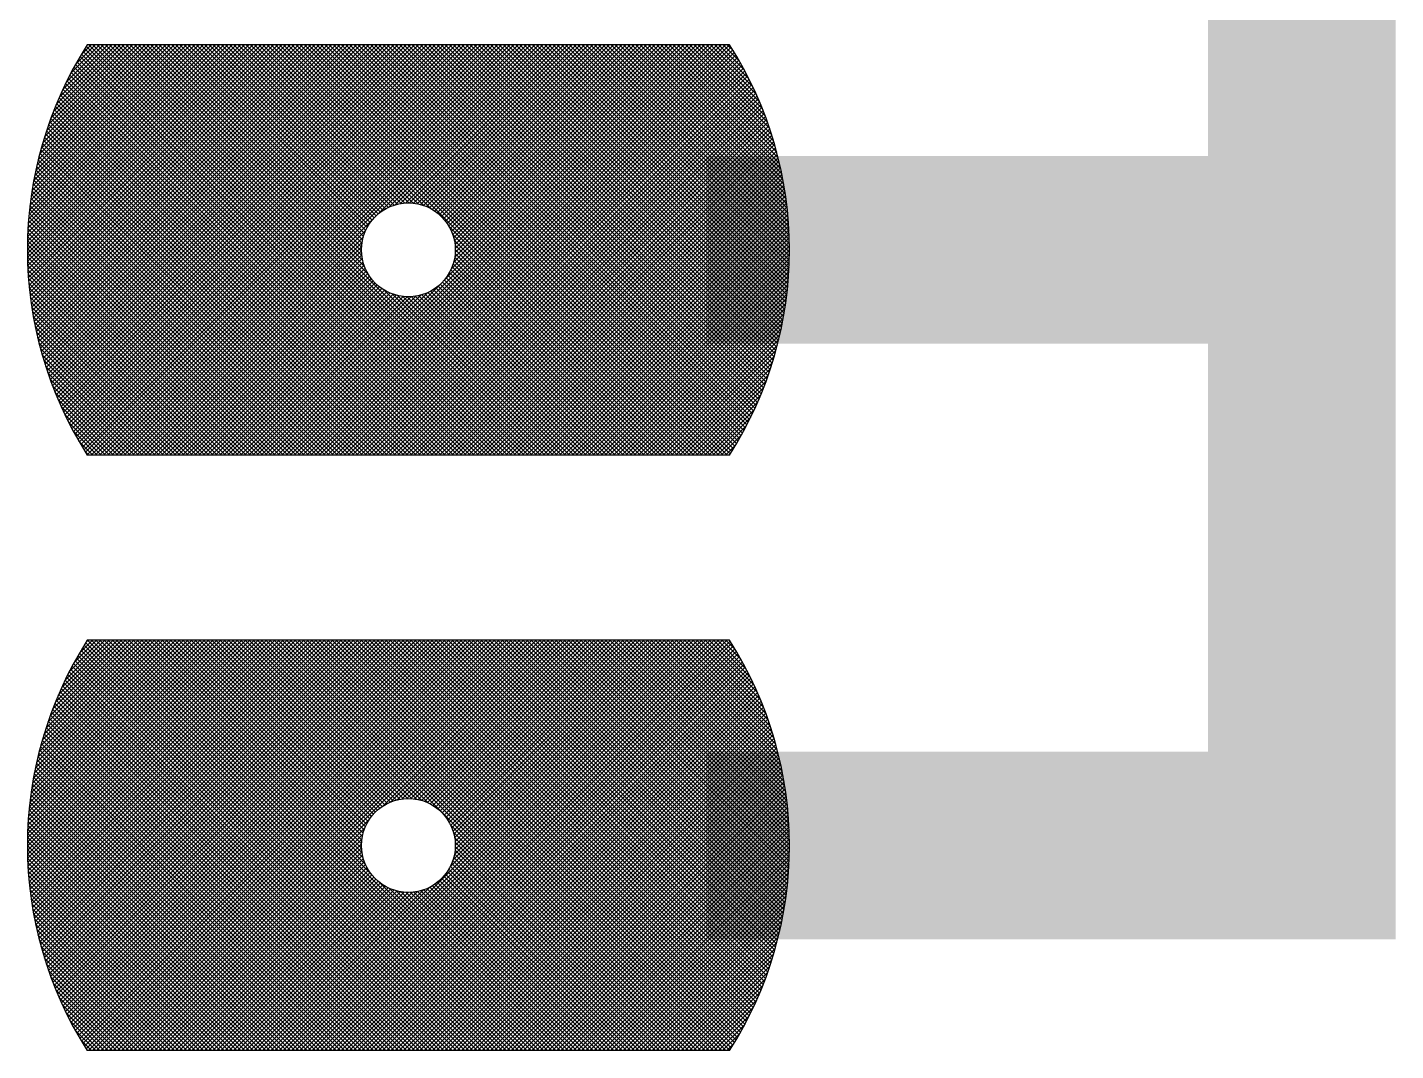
# Model space of a CAD drawing. Extents: x 0 to 395, y 0 to 270.
# Drawn here: x 306.99 to 312.82, y 102.63 to 106.99 of the extents above; entities that cross this region are included whole.
import ezdxf

# ---------------------------------------------------------------- set-up
doc = ezdxf.new("R2010")
doc.units = 0
doc.header["$LTSCALE"] = 0.3
doc.layers.get('0').update_dxf_attribs({"linetype": 'CONTINUOUS'})

# ---------------------------------------------------------------- blocks, each defined once
blk = doc.blocks.new('*X25')
at = {"color": 0}
for p, q in [((85.37, 66.0307), (86.2544, 66.915)), ((85.37, 66.0483), (86.2367, 66.915)), ((85.3702, 66.0132), (86.272, 66.915)), ((85.3702, 66.0662), (86.219, 66.915)), ((85.3706, 65.9959), (86.2897, 66.915)), ((85.3706, 66.0843), (86.2013, 66.915)), ((85.3712, 65.9788), (86.3074, 66.915)), ((85.3712, 66.1025), (86.1837, 66.915)), ((85.3719, 65.9618), (86.3251, 66.915)), ((85.372, 66.121), (86.166, 66.915)), ((85.3728, 65.945), (86.3428, 66.915)), ((85.3731, 66.1398), (86.1483, 66.915)), ((85.3738, 65.9284), (86.3604, 66.915)), ((85.3743, 66.1587), (86.1306, 66.915)), ((85.3751, 65.9119), (86.3781, 66.915)), ((85.3759, 66.1779), (86.1129, 66.915)), ((85.3764, 65.8956), (86.3958, 66.915)), ((85.3776, 66.1974), (86.0953, 66.915)), ((85.3779, 65.8795), (86.4135, 66.915)), ((85.3796, 65.8635), (86.4311, 66.915)), ((85.3797, 66.2171), (86.0776, 66.915)), ((85.3814, 65.8476), (86.4488, 66.915)), ((85.382, 66.2371), (86.0599, 66.915)), ((85.3834, 65.8319), (86.4665, 66.915)), ((85.3846, 66.2574), (86.0422, 66.915)), ((85.3855, 65.8163), (86.4842, 66.915)), ((85.3875, 66.278), (86.0246, 66.915)), ((85.3877, 65.8008), (86.5019, 66.915)), ((85.3901, 65.7855), (86.5195, 66.915)), ((85.3908, 66.2989), (86.0069, 66.915)), ((85.3925, 65.7703), (86.5372, 66.915)), ((85.3943, 66.3201), (85.9892, 66.915)), ((85.3951, 65.7553), (86.5549, 66.915)), ((85.3979, 65.7403), (86.5726, 66.915)), ((85.3983, 66.3417), (85.9715, 66.915)), ((85.4007, 65.7255), (86.5902, 66.915)), ((85.4026, 66.3637), (85.9539, 66.915)), ((85.4037, 65.7108), (86.6079, 66.915)), ((85.4068, 65.6962), (86.6256, 66.915)), ((85.4073, 66.3861), (85.9362, 66.915)), ((85.41, 65.6817), (86.6433, 66.915)), ((85.4124, 66.4089), (85.9185, 66.915)), ((85.4133, 65.6673), (86.661, 66.915)), ((85.4167, 65.6531), (86.6786, 66.915)), ((85.418, 66.4322), (85.9008, 66.915)), ((85.4203, 65.639), (86.6963, 66.915)), ((85.4239, 65.6249), (86.714, 66.915)), ((85.4242, 66.456), (85.8831, 66.915)), ((85.4277, 65.611), (86.7317, 66.915)), ((85.4308, 66.4803), (85.8655, 66.915)), ((85.4315, 65.5972), (86.7493, 66.915)), ((85.4355, 65.5834), (86.767, 66.915)), ((85.438, 66.5052), (85.8478, 66.915)), ((85.4395, 65.5698), (86.7847, 66.915)), ((85.4437, 65.5563), (86.8024, 66.915)), ((85.4459, 66.5308), (85.8301, 66.915)), ((85.4479, 65.5429), (86.8201, 66.915)), ((85.4523, 65.5295), (86.8377, 66.915)), ((85.4544, 66.557), (85.8124, 66.915)), ((85.4567, 65.5163), (86.8554, 66.915)), ((85.4612, 65.5032), (86.8731, 66.915)), ((85.4638, 66.584), (85.7948, 66.915)), ((85.4659, 65.4901), (86.8908, 66.915)), ((85.4706, 65.4771), (86.9084, 66.915)), ((85.474, 66.6119), (85.7771, 66.915)), ((85.4754, 65.4643), (86.9261, 66.915)), ((85.4803, 65.4515), (86.9438, 66.915)), ((85.4851, 66.6407), (85.7594, 66.915)), ((85.4853, 65.4388), (86.9615, 66.915)), ((85.4904, 65.4262), (86.9792, 66.915)), ((85.4955, 65.4137), (86.9968, 66.915)), ((85.4974, 66.6706), (85.7417, 66.915)), ((85.5008, 65.4013), (87.0145, 66.915)), ((85.5061, 65.3889), (87.0322, 66.915)), ((85.5109, 66.7019), (85.724, 66.915)), ((85.5115, 65.3767), (87.0499, 66.915)), ((85.5171, 65.3645), (87.0675, 66.915)), ((85.5226, 65.3524), (87.0852, 66.915)), ((85.5259, 66.7345), (85.7064, 66.915)), ((85.5283, 65.3404), (87.1029, 66.915)), ((85.5341, 65.3285), (87.1206, 66.915)), ((85.5399, 65.3166), (87.1383, 66.915)), ((85.5427, 66.769), (85.6887, 66.915)), ((85.5458, 65.3049), (87.1559, 66.915)), ((85.5518, 65.2932), (87.1736, 66.915)), ((85.5579, 65.2816), (87.1913, 66.915)), ((85.5617, 66.8057), (85.671, 66.915)), ((85.564, 65.27), (87.209, 66.915)), ((85.5702, 65.2586), (87.2266, 66.915)), ((85.5765, 65.2472), (87.2443, 66.915)), ((85.5829, 65.2359), (87.262, 66.915)), ((85.5835, 66.8452), (85.6533, 66.915)), ((85.5893, 65.2247), (87.2797, 66.915)), ((85.5959, 65.2135), (87.2974, 66.915)), ((87.3049, 65.165), (85.5987, 66.8712)), ((85.6025, 65.2024), (87.315, 66.915)), ((87.3226, 65.165), (85.6053, 66.8823)), ((85.6091, 66.8884), (85.6357, 66.915)), ((85.6092, 65.1914), (87.3327, 66.915)), ((87.3403, 65.165), (85.612, 66.8932)), ((85.6159, 65.1805), (87.3504, 66.915)), ((87.3579, 65.165), (85.6188, 66.9041)), ((85.6227, 65.1697), (87.3681, 66.915)), ((87.3756, 65.165), (85.6257, 66.9149)), ((85.6357, 65.165), (87.3857, 66.915)), ((87.3933, 65.165), (85.6433, 66.915)), ((85.6534, 65.165), (87.4034, 66.915)), ((87.411, 65.165), (85.661, 66.915)), ((85.6711, 65.165), (87.4211, 66.915)), ((87.4286, 65.165), (85.6786, 66.915)), ((85.6888, 65.165), (87.4388, 66.915)), ((87.4463, 65.165), (85.6963, 66.915)), ((85.7065, 65.165), (87.4565, 66.915)), ((87.464, 65.165), (85.714, 66.915)), ((85.7241, 65.165), (87.4741, 66.915)), ((87.4817, 65.165), (85.7317, 66.915)), ((85.7418, 65.165), (87.4918, 66.915)), ((87.4994, 65.165), (85.7494, 66.915)), ((85.7595, 65.165), (87.5095, 66.915)), ((87.517, 65.165), (85.767, 66.915)), ((85.7772, 65.165), (87.5272, 66.915)), ((87.5347, 65.165), (85.7847, 66.915)), ((85.7948, 65.165), (87.5448, 66.915)), ((87.5524, 65.165), (85.8024, 66.915)), ((85.8125, 65.165), (87.5625, 66.915)), ((87.5701, 65.165), (85.8201, 66.915)), ((85.8302, 65.165), (87.5802, 66.915)), ((86.8448, 65.908), (85.8377, 66.915)), ((86.8127, 65.9577), (85.8554, 66.915)), ((86.8026, 65.9855), (85.8731, 66.915)), ((86.7975, 66.0082), (85.8908, 66.915)), ((86.7954, 66.0281), (85.9085, 66.915)), ((86.7951, 66.046), (85.9261, 66.915)), ((86.7963, 66.0625), (85.9438, 66.915)), ((86.7986, 66.0779), (85.9615, 66.915)), ((86.8019, 66.0922), (85.9792, 66.915)), ((86.8061, 66.1057), (85.9968, 66.915)), ((86.811, 66.1185), (86.0145, 66.915)), ((86.8167, 66.1305), (86.0322, 66.915)), ((86.8229, 66.1419), (86.0499, 66.915)), ((86.8298, 66.1527), (86.0676, 66.915)), ((86.8373, 66.163), (86.0852, 66.915)), ((86.8453, 66.1726), (86.1029, 66.915)), ((86.8539, 66.1817), (86.1206, 66.915)), ((86.863, 66.1903), (86.1383, 66.915)), ((86.8727, 66.1982), (86.1559, 66.915)), ((86.883, 66.2057), (86.1736, 66.915)), ((86.8938, 66.2125), (86.1913, 66.915)), ((86.9052, 66.2187), (86.209, 66.915)), ((86.9173, 66.2243), (86.2267, 66.915)), ((86.9301, 66.2292), (86.2443, 66.915)), ((86.9437, 66.2333), (86.262, 66.915)), ((86.9581, 66.2366), (86.2797, 66.915)), ((86.9735, 66.2388), (86.2974, 66.915)), ((86.9901, 66.2399), (86.315, 66.915)), ((87.0081, 66.2396), (86.3327, 66.915)), ((87.0282, 66.2372), (86.3504, 66.915)), ((87.0511, 66.232), (86.3681, 66.915)), ((87.0795, 66.2213), (86.3858, 66.915)), ((88.1534, 65.165), (86.4034, 66.915)), ((86.4136, 65.165), (88.1636, 66.915)), ((88.1711, 65.165), (86.4211, 66.915)), ((86.4312, 65.165), (88.1812, 66.915)), ((88.1888, 65.165), (86.4388, 66.915)), ((86.4489, 65.165), (88.1989, 66.915)), ((88.2065, 65.165), (86.4565, 66.915)), ((86.4666, 65.165), (88.2166, 66.915)), ((88.2241, 65.165), (86.4741, 66.915)), ((86.4843, 65.165), (88.2343, 66.915)), ((88.2418, 65.165), (86.4918, 66.915)), ((86.5019, 65.165), (88.2519, 66.915)), ((88.2595, 65.165), (86.5095, 66.915)), ((86.5196, 65.165), (88.2696, 66.915)), ((88.2772, 65.165), (86.5272, 66.915)), ((86.5373, 65.165), (88.2873, 66.915)), ((88.2948, 65.165), (86.5448, 66.915)), ((86.555, 65.165), (88.305, 66.915)), ((88.3125, 65.165), (86.5625, 66.915)), ((86.5727, 65.165), (88.3227, 66.915)), ((88.3302, 65.165), (86.5802, 66.915)), ((86.5903, 65.165), (88.3403, 66.915)), ((88.3479, 65.165), (86.5979, 66.915)), ((86.608, 65.165), (88.358, 66.915)), ((88.3648, 65.1658), (86.6156, 66.915)), ((86.6257, 65.165), (88.3687, 66.908)), ((88.3716, 65.1766), (86.6332, 66.915)), ((86.6434, 65.165), (88.3755, 66.8972)), ((88.3784, 65.1875), (86.6509, 66.915)), ((86.661, 65.165), (88.3823, 66.8862)), ((88.3851, 65.1985), (86.6686, 66.915)), ((86.6787, 65.165), (88.3889, 66.8752)), ((88.3918, 65.2095), (86.6863, 66.915)), ((88.3983, 65.2206), (86.7039, 66.915)), ((88.4048, 65.2318), (86.7216, 66.915)), ((88.4112, 65.2431), (86.7393, 66.915)), ((88.4175, 65.2545), (86.757, 66.915)), ((88.4238, 65.2659), (86.7747, 66.915)), ((88.4299, 65.2774), (86.7923, 66.915)), ((88.436, 65.289), (86.81, 66.915)), ((88.4421, 65.3006), (86.8277, 66.915)), ((88.448, 65.3124), (86.8454, 66.915)), ((88.4539, 65.3242), (86.863, 66.915)), ((88.4596, 65.3361), (86.8807, 66.915)), ((86.8975, 66.2146), (87.5979, 66.915)), ((88.4653, 65.3481), (86.8984, 66.915)), ((88.4709, 65.3601), (86.9161, 66.915)), ((86.9295, 66.229), (87.6156, 66.915)), ((88.4765, 65.3723), (86.9338, 66.915)), ((88.4819, 65.3845), (86.9514, 66.915)), ((86.954, 66.2357), (87.6332, 66.915)), ((88.4873, 65.3968), (86.9691, 66.915)), ((86.9749, 66.239), (87.6509, 66.915)), ((88.4926, 65.4092), (86.9868, 66.915)), ((86.9936, 66.24), (87.6686, 66.915)), ((88.4978, 65.4217), (87.0045, 66.915)), ((87.0106, 66.2394), (87.6863, 66.915)), ((88.5029, 65.4343), (87.0221, 66.915)), ((87.0265, 66.2375), (87.7039, 66.915)), ((88.5079, 65.4469), (87.0398, 66.915)), ((87.0412, 66.2346), (87.7216, 66.915)), ((87.0551, 66.2308), (87.7393, 66.915)), ((88.5128, 65.4597), (87.0575, 66.915)), ((87.0681, 66.2262), (87.757, 66.915)), ((88.5177, 65.4725), (87.0752, 66.915)), ((87.0805, 66.2208), (87.7747, 66.915)), ((87.0921, 66.2148), (87.7923, 66.915)), ((88.5224, 65.4854), (87.0929, 66.915)), ((87.1032, 66.2082), (87.81, 66.915)), ((88.5271, 65.4984), (87.1105, 66.915)), ((87.1137, 66.201), (87.8277, 66.915)), ((87.1236, 66.1932), (87.8454, 66.915)), ((88.5317, 65.5115), (87.1282, 66.915)), ((87.1329, 66.1849), (87.863, 66.915)), ((87.1417, 66.176), (87.8807, 66.915)), ((88.5361, 65.5247), (87.1459, 66.915)), ((87.1499, 66.1665), (87.8984, 66.915)), ((87.1576, 66.1565), (87.9161, 66.915)), ((88.5405, 65.538), (87.1636, 66.915)), ((87.1641, 65.9332), (88.1459, 66.915)), ((87.1647, 66.1459), (87.9337, 66.915)), ((87.1711, 66.1347), (87.9514, 66.915)), ((87.177, 66.1229), (87.9691, 66.915)), ((88.5448, 65.5514), (87.1812, 66.915)), ((87.1818, 65.9686), (88.1282, 66.915)), ((87.1822, 66.1104), (87.9868, 66.915)), ((87.1866, 66.0972), (88.0045, 66.915)), ((87.1897, 65.9941), (88.1105, 66.915)), ((87.1903, 66.0832), (88.0221, 66.915)), ((87.193, 66.0682), (88.0398, 66.915)), ((87.1935, 66.0157), (88.0928, 66.915)), ((87.1946, 66.0521), (88.0575, 66.915)), ((87.1949, 66.0348), (88.0752, 66.915)), ((88.549, 65.5649), (87.1989, 66.915)), ((88.5531, 65.5785), (87.2166, 66.915)), ((88.5571, 65.5922), (87.2343, 66.915)), ((88.561, 65.606), (87.252, 66.915)), ((88.5648, 65.6199), (87.2696, 66.915)), ((88.5684, 65.6339), (87.2873, 66.915)), ((88.572, 65.648), (87.305, 66.915)), ((88.5755, 65.6622), (87.3227, 66.915)), ((88.5788, 65.6765), (87.3403, 66.915)), ((88.5821, 65.691), (87.358, 66.915)), ((88.5852, 65.7055), (87.3757, 66.915)), ((88.5882, 65.7202), (87.3934, 66.915)), ((88.5911, 65.7349), (87.4111, 66.915)), ((88.5939, 65.7498), (87.4287, 66.915)), ((88.5965, 65.7649), (87.4464, 66.915)), ((88.5991, 65.78), (87.4641, 66.915)), ((88.6015, 65.7953), (87.4818, 66.915)), ((88.6037, 65.8107), (87.4994, 66.915)), ((88.6059, 65.8262), (87.5171, 66.915)), ((88.6079, 65.8419), (87.5348, 66.915)), ((88.6097, 65.8577), (87.5525, 66.915)), ((88.6115, 65.8737), (87.5702, 66.915)), ((88.613, 65.8898), (87.5878, 66.915)), ((88.6145, 65.906), (87.6055, 66.915)), ((88.6157, 65.9224), (87.6232, 66.915)), ((88.6169, 65.939), (87.6409, 66.915)), ((88.6178, 65.9557), (87.6585, 66.915)), ((88.6186, 65.9726), (87.6762, 66.915)), ((88.6192, 65.9897), (87.6939, 66.915)), ((88.6197, 66.0069), (87.7116, 66.915)), ((88.6199, 66.0243), (87.7293, 66.915)), ((88.62, 66.0419), (87.7469, 66.915)), ((88.6199, 66.0597), (87.7646, 66.915)), ((88.6196, 66.0777), (87.7823, 66.915)), ((88.619, 66.0959), (87.8, 66.915)), ((88.6183, 66.1143), (87.8176, 66.915)), ((88.6173, 66.133), (87.8353, 66.915)), ((88.6161, 66.1519), (87.853, 66.915)), ((88.6147, 66.171), (87.8707, 66.915)), ((88.613, 66.1903), (87.8884, 66.915)), ((88.6111, 66.2099), (87.906, 66.915)), ((88.6089, 66.2298), (87.9237, 66.915)), ((88.6064, 66.25), (87.9414, 66.915)), ((88.6036, 66.2705), (87.9591, 66.915)), ((88.6005, 66.2913), (87.9767, 66.915)), ((88.597, 66.3124), (87.9944, 66.915)), ((88.5932, 66.3339), (88.0121, 66.915)), ((88.589, 66.3557), (88.0298, 66.915)), ((88.5845, 66.378), (88.0475, 66.915)), ((88.5795, 66.4007), (88.0651, 66.915)), ((88.574, 66.4238), (88.0828, 66.915)), ((88.5681, 66.4474), (88.1005, 66.915)), ((88.5617, 66.4715), (88.1182, 66.915)), ((88.5547, 66.4962), (88.1358, 66.915)), ((88.547, 66.5215), (88.1535, 66.915)), ((88.5387, 66.5475), (88.1712, 66.915)), ((88.5297, 66.5742), (88.1889, 66.915)), ((88.5198, 66.6017), (88.2066, 66.915)), ((88.509, 66.6302), (88.2242, 66.915)), ((88.4972, 66.6597), (88.2419, 66.915)), ((88.4841, 66.6904), (88.2596, 66.915)), ((88.4697, 66.7226), (88.2773, 66.915)), ((88.4536, 66.7564), (88.2949, 66.915)), ((88.4354, 66.7922), (88.3126, 66.915)), ((88.4147, 66.8306), (88.3303, 66.915)), ((88.3907, 66.8723), (88.348, 66.915)), ((87.2165, 65.165), (85.5666, 66.8149)), ((87.2342, 65.165), (85.5729, 66.8263)), ((87.2519, 65.165), (85.5792, 66.8376)), ((87.2695, 65.165), (85.5856, 66.8489)), ((87.2872, 65.165), (85.5921, 66.8601)), ((86.6964, 65.165), (88.3955, 66.8641)), ((86.7141, 65.165), (88.402, 66.853)), ((86.7318, 65.165), (88.4085, 66.8417)), ((86.7494, 65.165), (88.4148, 66.8304)), ((86.7671, 65.165), (88.4211, 66.819)), ((87.1281, 65.165), (85.5365, 66.7566)), ((87.1458, 65.165), (85.5424, 66.7684)), ((87.1635, 65.165), (85.5483, 66.7801)), ((87.1812, 65.165), (85.5544, 66.7918)), ((87.1988, 65.165), (85.5605, 66.8034)), ((86.7848, 65.165), (88.4273, 66.8075)), ((86.8025, 65.165), (88.4334, 66.796)), ((86.8201, 65.165), (88.4395, 66.7844)), ((86.8378, 65.165), (88.4455, 66.7726)), ((86.8555, 65.165), (88.4514, 66.7609)), ((87.0397, 65.165), (85.5084, 66.6963)), ((87.0574, 65.165), (85.5139, 66.7085)), ((87.0751, 65.165), (85.5194, 66.7207)), ((87.0928, 65.165), (85.525, 66.7327)), ((87.1104, 65.165), (85.5307, 66.7447)), ((86.8732, 65.165), (88.4572, 66.749)), ((86.8909, 65.165), (88.4629, 66.737)), ((86.9085, 65.165), (88.4686, 66.725)), ((86.9262, 65.165), (88.4741, 66.7129)), ((86.9439, 65.165), (88.4796, 66.7007)), ((86.969, 65.165), (85.4875, 66.6466)), ((86.9867, 65.165), (85.4926, 66.6591)), ((87.0044, 65.165), (85.4978, 66.6716)), ((87.0221, 65.165), (85.5031, 66.684)), ((86.9616, 65.165), (88.485, 66.6884)), ((86.9792, 65.165), (88.4903, 66.6761)), ((86.9969, 65.165), (88.4956, 66.6636)), ((87.0146, 65.165), (88.5007, 66.6511)), ((87.0323, 65.165), (88.5058, 66.6385)), ((86.8806, 65.165), (85.4632, 66.5824)), ((86.8983, 65.165), (85.4679, 66.5954)), ((86.916, 65.165), (85.4726, 66.6084)), ((86.9337, 65.165), (85.4775, 66.6212)), ((86.9513, 65.165), (85.4824, 66.6339)), ((87.05, 65.165), (88.5107, 66.6258)), ((87.0676, 65.165), (88.5156, 66.613)), ((87.0853, 65.165), (88.5204, 66.6001)), ((87.103, 65.165), (88.5251, 66.5871)), ((86.8099, 65.165), (85.4455, 66.5295)), ((86.8276, 65.165), (85.4498, 66.5428)), ((86.8453, 65.165), (85.4541, 66.5561)), ((86.863, 65.165), (85.4586, 66.5693)), ((87.1207, 65.165), (88.5297, 66.5741)), ((87.1383, 65.165), (88.5342, 66.5609)), ((87.156, 65.165), (88.5387, 66.5476)), ((87.1737, 65.165), (88.543, 66.5343)), ((87.1914, 65.165), (88.5472, 66.5209)), ((86.7215, 65.165), (85.4255, 66.461)), ((86.7392, 65.165), (85.4293, 66.4749)), ((86.7569, 65.165), (85.4332, 66.4887)), ((86.7746, 65.165), (85.4372, 66.5024)), ((86.7922, 65.165), (85.4413, 66.516)), ((87.2091, 65.165), (88.5514, 66.5073)), ((87.2267, 65.165), (88.5554, 66.4937)), ((87.2444, 65.165), (88.5593, 66.4799)), ((87.2621, 65.165), (88.5632, 66.4661)), ((86.6508, 65.165), (85.4114, 66.4044)), ((86.6685, 65.165), (85.4148, 66.4187)), ((86.6862, 65.165), (85.4182, 66.433)), ((86.7039, 65.165), (85.4218, 66.4471)), ((87.2798, 65.165), (88.5669, 66.4521)), ((87.2974, 65.165), (88.5705, 66.4381)), ((87.3151, 65.165), (88.574, 66.4239)), ((87.3328, 65.165), (88.5774, 66.4096)), ((86.5801, 65.165), (85.3991, 66.346)), ((86.5978, 65.165), (85.402, 66.3608)), ((86.6155, 65.165), (85.405, 66.3755)), ((86.6331, 65.165), (85.4081, 66.39)), ((87.3505, 65.165), (88.5807, 66.3952)), ((87.3682, 65.165), (88.5839, 66.3807)), ((87.3858, 65.165), (88.5869, 66.3661)), ((87.4035, 65.165), (88.5899, 66.3514)), ((86.5094, 65.165), (85.3887, 66.2857)), ((86.5271, 65.165), (85.3911, 66.301)), ((86.5448, 65.165), (85.3936, 66.3161)), ((86.5624, 65.165), (85.3963, 66.3311)), ((87.4212, 65.165), (88.5927, 66.3365)), ((87.4389, 65.165), (88.5954, 66.3216)), ((87.4565, 65.165), (88.598, 66.3065)), ((87.4742, 65.165), (88.6005, 66.2912)), ((86.4564, 65.165), (85.3822, 66.2391)), ((86.474, 65.165), (85.3843, 66.2548)), ((86.4917, 65.165), (85.3864, 66.2703)), ((87.4919, 65.165), (88.6028, 66.2759)), ((87.5096, 65.165), (88.605, 66.2604)), ((87.5273, 65.165), (88.607, 66.2448)), ((87.5449, 65.165), (88.609, 66.229)), ((86.3857, 65.165), (85.3756, 66.175)), ((86.4033, 65.165), (85.3771, 66.1913)), ((86.421, 65.165), (85.3786, 66.2074)), ((86.4387, 65.165), (85.3804, 66.2233)), ((87.5626, 65.165), (88.6107, 66.2131)), ((87.5803, 65.165), (88.6124, 66.1971)), ((87.598, 65.165), (88.6139, 66.1809)), ((86.3326, 65.165), (85.3722, 66.1254)), ((86.3503, 65.165), (85.3732, 66.1421)), ((86.368, 65.165), (85.3743, 66.1586)), ((85.8479, 65.165), (86.8204, 66.1375)), ((88.1358, 65.165), (87.1763, 66.1245)), ((87.6156, 65.165), (88.6152, 66.1646)), ((87.6333, 65.165), (88.6164, 66.1481)), ((87.651, 65.165), (88.6174, 66.1314)), ((87.6687, 65.165), (88.6183, 66.1146)), ((86.2619, 65.165), (85.3701, 66.0568)), ((86.2796, 65.165), (85.3704, 66.0742)), ((86.2973, 65.165), (85.3708, 66.0915)), ((86.315, 65.165), (85.3714, 66.1085)), ((85.8656, 65.165), (86.806, 66.1055)), ((85.8832, 65.165), (86.7993, 66.081)), ((85.9009, 65.165), (86.796, 66.0601)), ((88.1181, 65.165), (87.187, 66.0961)), ((88.1004, 65.165), (87.1922, 66.0732)), ((88.0827, 65.165), (87.1946, 66.0531)), ((87.6864, 65.165), (88.619, 66.0976)), ((87.704, 65.165), (88.6195, 66.0805)), ((87.7217, 65.165), (88.6198, 66.0631)), ((86.2442, 65.165), (85.37, 66.0392)), ((86.2266, 65.165), (85.3701, 66.0215)), ((86.2089, 65.165), (85.3704, 66.0035)), ((85.9186, 65.165), (86.795, 66.0414)), ((85.9363, 65.165), (86.7956, 66.0244)), ((85.9539, 65.165), (86.7975, 66.0085)), ((88.0297, 65.165), (87.1916, 66.0031)), ((88.0474, 65.165), (87.1938, 66.0185)), ((88.065, 65.165), (87.1949, 66.0351)), ((87.7394, 65.165), (88.62, 66.0456)), ((87.7571, 65.165), (88.62, 66.0279)), ((87.7747, 65.165), (88.6197, 66.01)), ((86.1912, 65.165), (85.3709, 65.9853)), ((86.1735, 65.165), (85.3716, 65.9669)), ((86.1559, 65.165), (85.3726, 65.9483)), ((85.9716, 65.165), (86.8004, 65.9938)), ((85.9893, 65.165), (86.8042, 65.9799)), ((86.007, 65.165), (86.8088, 65.9669)), ((86.0247, 65.165), (86.8142, 65.9545)), ((86.0423, 65.165), (86.8202, 65.9429)), ((87.9413, 65.165), (87.1675, 65.9388)), ((87.959, 65.165), (87.1737, 65.9502)), ((87.9767, 65.165), (87.1793, 65.9623)), ((87.9943, 65.165), (87.1842, 65.9751)), ((88.012, 65.165), (87.1883, 65.9887)), ((87.7924, 65.165), (88.6193, 65.9919)), ((87.8101, 65.165), (88.6186, 65.9735)), ((87.8278, 65.165), (88.6178, 65.955)), ((87.8455, 65.165), (88.6167, 65.9362)), ((86.1382, 65.165), (85.3738, 65.9294)), ((86.1205, 65.165), (85.3752, 65.9103)), ((86.1028, 65.165), (85.3768, 65.891)), ((86.06, 65.165), (86.8268, 65.9318)), ((86.0777, 65.165), (86.834, 65.9213)), ((86.0954, 65.165), (86.8418, 65.9114)), ((86.113, 65.165), (86.8501, 65.9021)), ((86.1307, 65.165), (86.859, 65.8933)), ((86.1484, 65.165), (86.8685, 65.8851)), ((86.1661, 65.165), (86.8785, 65.8774)), ((87.5877, 65.165), (86.863, 65.8898)), ((87.8352, 65.165), (87.118, 65.8823)), ((87.8529, 65.165), (87.1276, 65.8903)), ((87.8706, 65.165), (87.1367, 65.8989)), ((87.8883, 65.165), (87.1453, 65.908)), ((87.9059, 65.165), (87.1532, 65.9177)), ((87.9236, 65.165), (87.1607, 65.928)), ((87.8631, 65.165), (88.6154, 65.9172)), ((87.8808, 65.165), (88.6138, 65.898)), ((87.8985, 65.165), (88.612, 65.8785)), ((86.0851, 65.165), (85.3788, 65.8714)), ((86.0675, 65.165), (85.381, 65.8515)), ((86.0498, 65.165), (85.3835, 65.8313)), ((86.1837, 65.165), (86.8891, 65.8703)), ((86.2014, 65.165), (86.9003, 65.8639)), ((86.2191, 65.165), (86.9121, 65.858)), ((86.2368, 65.165), (86.9246, 65.8528)), ((86.2545, 65.165), (86.9378, 65.8484)), ((86.2721, 65.165), (86.9518, 65.8447)), ((86.2898, 65.165), (86.9668, 65.842)), ((86.3075, 65.165), (86.9829, 65.8404)), ((86.3252, 65.165), (87.0002, 65.8401)), ((86.3428, 65.165), (87.0193, 65.8415)), ((86.3605, 65.165), (87.0409, 65.8453)), ((86.3782, 65.165), (87.0664, 65.8532)), ((86.3959, 65.165), (87.1018, 65.8709)), ((87.6054, 65.165), (86.9127, 65.8577)), ((87.6231, 65.165), (86.9405, 65.8476)), ((87.6408, 65.165), (86.9632, 65.8425)), ((87.6585, 65.165), (86.9831, 65.8404)), ((87.6761, 65.165), (87.001, 65.8401)), ((87.6938, 65.165), (87.0175, 65.8413)), ((87.7115, 65.165), (87.0329, 65.8436)), ((87.7292, 65.165), (87.0472, 65.8469)), ((87.7468, 65.165), (87.0607, 65.8511)), ((87.7645, 65.165), (87.0735, 65.856)), ((87.7822, 65.165), (87.0855, 65.8617)), ((87.7999, 65.165), (87.0969, 65.8679)), ((87.8176, 65.165), (87.1077, 65.8748)), ((87.9162, 65.165), (88.6099, 65.8587)), ((87.9338, 65.165), (88.6075, 65.8386)), ((86.0321, 65.165), (85.3862, 65.8109)), ((86.0144, 65.165), (85.3893, 65.7901)), ((85.9968, 65.165), (85.3928, 65.769)), ((87.9515, 65.165), (88.6048, 65.8183)), ((87.9692, 65.165), (88.6018, 65.7976)), ((87.9869, 65.165), (88.5985, 65.7766)), ((85.9791, 65.165), (85.3965, 65.7475)), ((85.9614, 65.165), (85.4007, 65.7257)), ((85.9437, 65.165), (85.4052, 65.7035)), ((88.0045, 65.165), (88.5949, 65.7553)), ((88.0222, 65.165), (88.5909, 65.7336)), ((88.0399, 65.165), (88.5865, 65.7116)), ((85.926, 65.165), (85.4102, 65.6809)), ((85.9084, 65.165), (85.4156, 65.6578)), ((88.0576, 65.165), (88.5817, 65.6891)), ((88.0753, 65.165), (88.5764, 65.6662)), ((85.8907, 65.165), (85.4215, 65.6342)), ((85.873, 65.165), (85.4279, 65.6101)), ((85.8553, 65.165), (85.4349, 65.5855)), ((88.0929, 65.165), (88.5707, 65.6428)), ((88.1106, 65.165), (88.5645, 65.6189)), ((88.1283, 65.165), (88.5577, 65.5944)), ((85.8377, 65.165), (85.4424, 65.5602)), ((85.82, 65.165), (85.4507, 65.5343)), ((88.146, 65.165), (88.5504, 65.5694)), ((88.1636, 65.165), (88.5424, 65.5437)), ((85.8023, 65.165), (85.4597, 65.5076)), ((85.7846, 65.165), (85.4695, 65.4801)), ((88.1813, 65.165), (88.5336, 65.5173)), ((88.199, 65.165), (88.5241, 65.4901)), ((85.7669, 65.165), (85.4802, 65.4517)), ((85.7493, 65.165), (85.492, 65.4223)), ((88.2167, 65.165), (88.5138, 65.4621)), ((88.2344, 65.165), (88.5024, 65.433)), ((85.7316, 65.165), (85.5049, 65.3916)), ((85.7139, 65.165), (85.5193, 65.3596)), ((88.252, 65.165), (88.4899, 65.4028)), ((88.2697, 65.165), (88.4761, 65.3713)), ((85.6962, 65.165), (85.5353, 65.3259)), ((88.2874, 65.165), (88.4607, 65.3383)), ((88.3051, 65.165), (88.4435, 65.3034)), ((85.6786, 65.165), (85.5533, 65.2903)), ((85.6609, 65.165), (85.5738, 65.2521)), ((88.3227, 65.165), (88.4239, 65.2662)), ((85.6432, 65.165), (85.5976, 65.2106)), ((88.3404, 65.165), (88.4014, 65.226)), ((88.3581, 65.165), (88.3749, 65.1818))]:
    blk.add_line(p, q, dxfattribs=at)
blk = doc.blocks.new('*X23')
at = {"color": 0}
for p, q in [((85.37, 63.5027), (86.2423, 64.375)), ((85.3701, 63.4851), (86.26, 64.375)), ((85.3701, 63.5205), (86.2246, 64.375)), ((85.3703, 63.4677), (86.2776, 64.375)), ((85.3705, 63.5385), (86.2069, 64.375)), ((85.3708, 63.4504), (86.2953, 64.375)), ((85.371, 63.5567), (86.1892, 64.375)), ((85.3714, 63.4334), (86.313, 64.375)), ((85.3717, 63.5752), (86.1716, 64.375)), ((85.3721, 63.4165), (86.3307, 64.375)), ((85.3727, 63.5938), (86.1539, 64.375)), ((85.3731, 63.3998), (86.3483, 64.375)), ((85.3739, 63.6127), (86.1362, 64.375)), ((85.3742, 63.3832), (86.366, 64.375)), ((85.3754, 63.6318), (86.1185, 64.375)), ((85.3755, 63.3668), (86.3837, 64.375)), ((85.3769, 63.3505), (86.4014, 64.375)), ((85.377, 63.6512), (86.1009, 64.375)), ((85.3785, 63.3344), (86.4191, 64.375)), ((85.379, 63.6708), (86.0832, 64.375)), ((85.3802, 63.3184), (86.4367, 64.375)), ((85.3812, 63.6907), (86.0655, 64.375)), ((85.382, 63.3026), (86.4544, 64.375)), ((85.3837, 63.7109), (86.0478, 64.375)), ((85.384, 63.2869), (86.4721, 64.375)), ((85.3862, 63.2714), (86.4898, 64.375)), ((85.3866, 63.7314), (86.0301, 64.375)), ((85.3884, 63.256), (86.5074, 64.375)), ((85.3897, 63.7522), (86.0125, 64.375)), ((85.3908, 63.2407), (86.5251, 64.375)), ((85.3932, 63.7734), (85.9948, 64.375)), ((85.3933, 63.2255), (86.5428, 64.375)), ((85.396, 63.2105), (86.5605, 64.375)), ((85.397, 63.7949), (85.9771, 64.375)), ((85.3988, 63.1956), (86.5782, 64.375)), ((85.4012, 63.8167), (85.9594, 64.375)), ((85.4017, 63.1808), (86.5958, 64.375)), ((85.4047, 63.1662), (86.6135, 64.375)), ((85.4058, 63.839), (85.9418, 64.375)), ((85.4078, 63.1516), (86.6312, 64.375)), ((85.4108, 63.8617), (85.9241, 64.375)), ((85.411, 63.1372), (86.6489, 64.375)), ((85.4144, 63.1228), (86.6665, 64.375)), ((85.4162, 63.8848), (85.9064, 64.375)), ((85.4178, 63.1086), (86.6842, 64.375)), ((85.4214, 63.0945), (86.7019, 64.375)), ((85.4222, 63.9084), (85.8887, 64.375)), ((85.4251, 63.0805), (86.7196, 64.375)), ((85.4286, 63.9326), (85.871, 64.375)), ((85.4289, 63.0666), (86.7373, 64.375)), ((85.4327, 63.0528), (86.7549, 64.375)), ((85.4357, 63.9573), (85.8534, 64.375)), ((85.4367, 63.0391), (86.7726, 64.375)), ((85.4408, 63.0255), (86.7903, 64.375)), ((85.4433, 63.9826), (85.8357, 64.375)), ((85.445, 63.012), (86.808, 64.375)), ((85.4493, 62.9986), (86.8256, 64.375)), ((85.4517, 64.0086), (85.818, 64.375)), ((85.4537, 62.9853), (86.8433, 64.375)), ((85.4581, 62.9721), (86.861, 64.375)), ((85.4607, 64.0354), (85.8003, 64.375)), ((85.4627, 62.959), (86.8787, 64.375)), ((85.4674, 62.946), (86.8964, 64.375)), ((85.4706, 64.063), (85.7827, 64.375)), ((85.4721, 62.9331), (86.914, 64.375)), ((85.4769, 62.9202), (86.9317, 64.375)), ((85.4815, 64.0915), (85.765, 64.375)), ((85.4819, 62.9075), (86.9494, 64.375)), ((85.4869, 62.8948), (86.9671, 64.375)), ((85.492, 62.8823), (86.9847, 64.375)), ((85.4934, 64.1211), (85.7473, 64.375)), ((85.4972, 62.8698), (87.0024, 64.375)), ((85.5025, 62.8574), (87.0201, 64.375)), ((85.5065, 64.1518), (85.7296, 64.375)), ((85.5078, 62.8451), (87.0378, 64.375)), ((85.5133, 62.8328), (87.0555, 64.375)), ((85.5188, 62.8207), (87.0731, 64.375)), ((85.521, 64.184), (85.7119, 64.375)), ((85.5244, 62.8086), (87.0908, 64.375)), ((85.5301, 62.7966), (87.1085, 64.375)), ((85.5359, 62.7847), (87.1262, 64.375)), ((85.5372, 64.2179), (85.6943, 64.375)), ((85.5417, 62.7729), (87.1438, 64.375)), ((85.5477, 62.7612), (87.1615, 64.375)), ((85.5537, 62.7495), (87.1792, 64.375)), ((85.5554, 64.2538), (85.6766, 64.375)), ((85.5598, 62.7379), (87.1969, 64.375)), ((85.566, 62.7264), (87.2145, 64.375)), ((85.5722, 62.715), (87.2322, 64.375)), ((85.5763, 64.2924), (85.6589, 64.375)), ((85.5785, 62.7036), (87.2499, 64.375)), ((85.5849, 62.6923), (87.2676, 64.375)), ((85.5914, 62.6811), (87.2853, 64.375)), ((85.598, 62.67), (87.3029, 64.375)), ((85.6005, 64.3343), (85.6412, 64.375)), ((85.6046, 62.659), (87.3206, 64.375)), ((85.6113, 62.648), (87.3383, 64.375)), ((87.3523, 62.625), (85.6167, 64.3607)), ((85.618, 62.6371), (87.356, 64.375)), ((87.37, 62.625), (85.6235, 64.3715)), ((85.6249, 62.6262), (87.3736, 64.375)), ((87.3877, 62.625), (85.6377, 64.375)), ((85.6413, 62.625), (87.3913, 64.375)), ((87.4054, 62.625), (85.6554, 64.375)), ((85.659, 62.625), (87.409, 64.375)), ((87.4231, 62.625), (85.6731, 64.375)), ((85.6767, 62.625), (87.4267, 64.375)), ((87.4407, 62.625), (85.6907, 64.375)), ((85.6944, 62.625), (87.4444, 64.375)), ((87.4584, 62.625), (85.7084, 64.375)), ((85.712, 62.625), (87.462, 64.375)), ((87.4761, 62.625), (85.7261, 64.375)), ((85.7297, 62.625), (87.4797, 64.375)), ((87.4938, 62.625), (85.7438, 64.375)), ((85.7474, 62.625), (87.4974, 64.375)), ((87.5114, 62.625), (85.7614, 64.375)), ((85.7651, 62.625), (87.5151, 64.375)), ((87.5291, 62.625), (85.7791, 64.375)), ((85.7827, 62.625), (87.5327, 64.375)), ((87.5468, 62.625), (85.7968, 64.375)), ((85.8004, 62.625), (87.5504, 64.375)), ((87.5645, 62.625), (85.8145, 64.375)), ((85.8181, 62.625), (87.5681, 64.375)), ((87.5822, 62.625), (85.8322, 64.375)), ((85.8358, 62.625), (87.5858, 64.375)), ((86.8181, 63.4068), (85.8498, 64.375)), ((86.805, 63.4375), (85.8675, 64.375)), ((86.7988, 63.4614), (85.8852, 64.375)), ((86.7958, 63.4821), (85.9029, 64.375)), ((86.795, 63.5005), (85.9205, 64.375)), ((86.7958, 63.5175), (85.9382, 64.375)), ((86.7978, 63.5331), (85.9559, 64.375)), ((86.8008, 63.5478), (85.9736, 64.375)), ((86.8047, 63.5616), (85.9913, 64.375)), ((86.8094, 63.5745), (86.0089, 64.375)), ((86.8148, 63.5868), (86.0266, 64.375)), ((86.8209, 63.5984), (86.0443, 64.375)), ((86.8276, 63.6094), (86.062, 64.375)), ((86.8348, 63.6198), (86.0796, 64.375)), ((86.8427, 63.6296), (86.0973, 64.375)), ((86.8511, 63.6389), (86.115, 64.375)), ((86.8601, 63.6476), (86.1327, 64.375)), ((86.8696, 63.6558), (86.1504, 64.375)), ((86.8796, 63.6634), (86.168, 64.375)), ((86.8903, 63.6704), (86.1857, 64.375)), ((86.9016, 63.6768), (86.2034, 64.375)), ((86.9134, 63.6826), (86.2211, 64.375)), ((86.926, 63.6877), (86.2387, 64.375)), ((86.9393, 63.6921), (86.2564, 64.375)), ((86.9535, 63.6956), (86.2741, 64.375)), ((86.9685, 63.6982), (86.2918, 64.375)), ((86.9847, 63.6997), (86.3095, 64.375)), ((87.0023, 63.6999), (86.3271, 64.375)), ((87.0216, 63.6982), (86.3448, 64.375)), ((87.0434, 63.694), (86.3625, 64.375)), ((87.0696, 63.6856), (86.3802, 64.375)), ((87.1074, 63.6654), (86.3978, 64.375)), ((88.1655, 62.625), (86.4155, 64.375)), ((86.4191, 62.625), (88.1691, 64.375)), ((88.1832, 62.625), (86.4332, 64.375)), ((86.4368, 62.625), (88.1868, 64.375)), ((88.2009, 62.625), (86.4509, 64.375)), ((86.4545, 62.625), (88.2045, 64.375)), ((88.2186, 62.625), (86.4686, 64.375)), ((86.4722, 62.625), (88.2222, 64.375)), ((88.2362, 62.625), (86.4862, 64.375)), ((86.4899, 62.625), (88.2399, 64.375)), ((88.2539, 62.625), (86.5039, 64.375)), ((86.5075, 62.625), (88.2575, 64.375)), ((88.2716, 62.625), (86.5216, 64.375)), ((86.5252, 62.625), (88.2752, 64.375)), ((88.2893, 62.625), (86.5393, 64.375)), ((86.5429, 62.625), (88.2929, 64.375)), ((88.3069, 62.625), (86.5569, 64.375)), ((86.5606, 62.625), (88.3106, 64.375)), ((88.3246, 62.625), (86.5746, 64.375)), ((86.5782, 62.625), (88.3282, 64.375)), ((88.3423, 62.625), (86.5923, 64.375)), ((86.5959, 62.625), (88.3459, 64.375)), ((88.36, 62.625), (86.61, 64.375)), ((86.6136, 62.625), (88.3636, 64.375)), ((88.3695, 62.6332), (86.6277, 64.375)), ((86.6313, 62.625), (88.3709, 64.3646)), ((88.3763, 62.644), (86.6453, 64.375)), ((88.383, 62.655), (86.663, 64.375)), ((88.3897, 62.666), (86.6807, 64.375)), ((88.3962, 62.6771), (86.6984, 64.375)), ((88.4027, 62.6883), (86.716, 64.375)), ((88.4092, 62.6995), (86.7337, 64.375)), ((88.4155, 62.7109), (86.7514, 64.375)), ((88.4218, 62.7223), (86.7691, 64.375)), ((88.428, 62.7338), (86.7868, 64.375)), ((88.4341, 62.7453), (86.8044, 64.375)), ((88.4402, 62.7569), (86.8221, 64.375)), ((88.4461, 62.7687), (86.8398, 64.375)), ((88.452, 62.7805), (86.8575, 64.375)), ((88.4578, 62.7923), (86.8751, 64.375)), ((88.4635, 62.8043), (86.8928, 64.375)), ((86.909, 63.6806), (87.6035, 64.375)), ((88.4692, 62.8163), (86.9105, 64.375)), ((88.4747, 62.8284), (86.9282, 64.375)), ((86.9378, 63.6916), (87.6211, 64.375)), ((88.4802, 62.8406), (86.9459, 64.375)), ((86.9609, 63.6971), (87.6388, 64.375)), ((88.4856, 62.8529), (86.9635, 64.375)), ((86.981, 63.6995), (87.6565, 64.375)), ((88.4909, 62.8653), (86.9812, 64.375)), ((88.4961, 62.8777), (86.9989, 64.375)), ((86.9991, 63.7), (87.6742, 64.375)), ((87.0158, 63.6989), (87.6918, 64.375)), ((88.5013, 62.8903), (87.0166, 64.375)), ((87.0312, 63.6967), (87.7095, 64.375)), ((88.5063, 62.9029), (87.0342, 64.375)), ((87.0457, 63.6935), (87.7272, 64.375)), ((88.5113, 62.9156), (87.0519, 64.375)), ((87.0593, 63.6894), (87.7449, 64.375)), ((88.5162, 62.9284), (87.0696, 64.375)), ((87.0721, 63.6845), (87.7626, 64.375)), ((87.0842, 63.679), (87.7802, 64.375)), ((88.5209, 62.9413), (87.0873, 64.375)), ((87.0957, 63.6728), (87.7979, 64.375)), ((88.5256, 62.9543), (87.105, 64.375)), ((87.1066, 63.666), (87.8156, 64.375)), ((87.1169, 63.6586), (87.8333, 64.375)), ((88.5302, 62.9674), (87.1226, 64.375)), ((87.1266, 63.6506), (87.8509, 64.375)), ((87.1357, 63.6421), (87.8686, 64.375)), ((88.5347, 62.9806), (87.1403, 64.375)), ((87.1443, 63.633), (87.8863, 64.375)), ((87.1497, 63.3732), (88.1515, 64.375)), ((87.1524, 63.6234), (87.904, 64.375)), ((88.5392, 62.9938), (87.158, 64.375)), ((87.1599, 63.6132), (87.9217, 64.375)), ((87.1668, 63.6024), (87.9393, 64.375)), ((87.1731, 63.5911), (87.957, 64.375)), ((88.5435, 63.0072), (87.1757, 64.375)), ((87.1779, 63.4191), (88.1338, 64.375)), ((87.1787, 63.579), (87.9747, 64.375)), ((87.1837, 63.5663), (87.9924, 64.375)), ((87.1878, 63.4466), (88.1161, 64.375)), ((87.1879, 63.5528), (88.01, 64.375)), ((87.1913, 63.5385), (88.0277, 64.375)), ((87.1926, 63.4692), (88.0984, 64.375)), ((88.5477, 63.0206), (87.1933, 64.375)), ((87.1936, 63.5232), (88.0454, 64.375)), ((87.1947, 63.4889), (88.0808, 64.375)), ((87.1949, 63.5068), (88.0631, 64.375)), ((88.5518, 63.0342), (87.211, 64.375)), ((88.5558, 63.0479), (87.2287, 64.375)), ((88.5598, 63.0616), (87.2464, 64.375)), ((88.5636, 63.0755), (87.264, 64.375)), ((88.5673, 63.0894), (87.2817, 64.375)), ((88.5709, 63.1035), (87.2994, 64.375)), ((88.5744, 63.1177), (87.3171, 64.375)), ((88.5778, 63.132), (87.3348, 64.375)), ((88.5811, 63.1464), (87.3524, 64.375)), ((88.5842, 63.1609), (87.3701, 64.375)), ((88.5873, 63.1755), (87.3878, 64.375)), ((88.5902, 63.1903), (87.4055, 64.375)), ((88.593, 63.2051), (87.4231, 64.375)), ((88.5957, 63.2201), (87.4408, 64.375)), ((88.5983, 63.2352), (87.4585, 64.375)), ((88.6007, 63.2505), (87.4762, 64.375)), ((88.603, 63.2658), (87.4939, 64.375)), ((88.6052, 63.2813), (87.5115, 64.375)), ((88.6073, 63.297), (87.5292, 64.375)), ((88.6092, 63.3127), (87.5469, 64.375)), ((88.6109, 63.3286), (87.5646, 64.375)), ((88.6126, 63.3447), (87.5822, 64.375)), ((88.614, 63.3609), (87.5999, 64.375)), ((88.6154, 63.3772), (87.6176, 64.375)), ((88.6165, 63.3938), (87.6353, 64.375)), ((88.6175, 63.4104), (87.653, 64.375)), ((88.6184, 63.4273), (87.6706, 64.375)), ((88.619, 63.4443), (87.6883, 64.375)), ((88.6195, 63.4614), (87.706, 64.375)), ((88.6199, 63.4788), (87.7237, 64.375)), ((88.62, 63.4964), (87.7413, 64.375)), ((88.6199, 63.5141), (87.759, 64.375)), ((88.6197, 63.532), (87.7767, 64.375)), ((88.6192, 63.5502), (87.7944, 64.375)), ((88.6186, 63.5685), (87.8121, 64.375)), ((88.6177, 63.5871), (87.8297, 64.375)), ((88.6165, 63.6059), (87.8474, 64.375)), ((88.6152, 63.6249), (87.8651, 64.375)), ((88.6136, 63.6442), (87.8828, 64.375)), ((88.6117, 63.6637), (87.9004, 64.375)), ((88.6096, 63.6835), (87.9181, 64.375)), ((88.6072, 63.7036), (87.9358, 64.375)), ((88.6045, 63.724), (87.9535, 64.375)), ((88.6015, 63.7447), (87.9712, 64.375)), ((88.5981, 63.7657), (87.9888, 64.375)), ((88.5944, 63.7871), (88.0065, 64.375)), ((88.5904, 63.8088), (88.0242, 64.375)), ((88.5859, 63.8309), (88.0419, 64.375)), ((88.5811, 63.8534), (88.0595, 64.375)), ((88.5758, 63.8764), (88.0772, 64.375)), ((88.57, 63.8999), (88.0949, 64.375)), ((88.5638, 63.9238), (88.1126, 64.375)), ((88.5569, 63.9483), (88.1303, 64.375)), ((88.5495, 63.9734), (88.1479, 64.375)), ((88.5414, 63.9992), (88.1656, 64.375)), ((88.5326, 64.0257), (88.1833, 64.375)), ((88.523, 64.0529), (88.201, 64.375)), ((88.5125, 64.0811), (88.2186, 64.375)), ((88.5011, 64.1103), (88.2363, 64.375)), ((88.4884, 64.1406), (88.254, 64.375)), ((88.4744, 64.1722), (88.2717, 64.375)), ((88.4589, 64.2055), (88.2894, 64.375)), ((88.4414, 64.2406), (88.307, 64.375)), ((88.4216, 64.2781), (88.3247, 64.375)), ((88.3987, 64.3187), (88.3424, 64.375)), ((88.3716, 64.3634), (88.3601, 64.375)), ((87.264, 62.625), (85.5836, 64.3054)), ((87.2816, 62.625), (85.5901, 64.3166)), ((87.2993, 62.625), (85.5966, 64.3277)), ((87.317, 62.625), (85.6032, 64.3388)), ((87.3347, 62.625), (85.6099, 64.3498)), ((86.649, 62.625), (88.3777, 64.3537)), ((86.6666, 62.625), (88.3844, 64.3428)), ((86.6843, 62.625), (88.391, 64.3317)), ((86.702, 62.625), (88.3976, 64.3206)), ((86.7197, 62.625), (88.4041, 64.3094)), ((87.1756, 62.625), (85.5525, 64.2481)), ((87.1932, 62.625), (85.5585, 64.2597)), ((87.2109, 62.625), (85.5647, 64.2712)), ((87.2286, 62.625), (85.5709, 64.2827)), ((87.2463, 62.625), (85.5772, 64.2941)), ((86.7373, 62.625), (88.4105, 64.2981)), ((86.755, 62.625), (88.4168, 64.2868)), ((86.7727, 62.625), (88.4231, 64.2754)), ((86.7904, 62.625), (88.4293, 64.2639)), ((86.8081, 62.625), (88.4354, 64.2523)), ((87.0872, 62.625), (85.5233, 64.1889)), ((87.1049, 62.625), (85.5289, 64.2009)), ((87.1225, 62.625), (85.5347, 64.2128)), ((87.1402, 62.625), (85.5405, 64.2247)), ((87.1579, 62.625), (85.5465, 64.2364)), ((86.8257, 62.625), (88.4414, 64.2407)), ((86.8434, 62.625), (88.4473, 64.2289)), ((86.8611, 62.625), (88.4532, 64.2171)), ((86.8788, 62.625), (88.459, 64.2052)), ((86.8964, 62.625), (88.4647, 64.1933)), ((86.9988, 62.625), (85.4961, 64.1277)), ((87.0165, 62.625), (85.5014, 64.1401)), ((87.0342, 62.625), (85.5067, 64.1524)), ((87.0518, 62.625), (85.5122, 64.1647)), ((87.0695, 62.625), (85.5177, 64.1768)), ((86.9141, 62.625), (88.4703, 64.1812)), ((86.9318, 62.625), (88.4759, 64.1691)), ((86.9495, 62.625), (88.4813, 64.1569)), ((86.9672, 62.625), (88.4867, 64.1446)), ((86.9848, 62.625), (88.492, 64.1322)), ((86.9281, 62.625), (85.4759, 64.0771)), ((86.9458, 62.625), (85.4809, 64.0899)), ((86.9634, 62.625), (85.4859, 64.1026)), ((86.9811, 62.625), (85.4909, 64.1152)), ((87.0025, 62.625), (88.4972, 64.1197)), ((87.0202, 62.625), (88.5023, 64.1071)), ((87.0379, 62.625), (88.5074, 64.0945)), ((87.0555, 62.625), (88.5123, 64.0818)), ((87.0732, 62.625), (88.5171, 64.0689)), ((86.8397, 62.625), (85.4527, 64.0119)), ((86.8574, 62.625), (85.4572, 64.0252)), ((86.8751, 62.625), (85.4617, 64.0383)), ((86.8927, 62.625), (85.4664, 64.0513)), ((86.9104, 62.625), (85.4711, 64.0643)), ((87.0909, 62.625), (88.5219, 64.056)), ((87.1086, 62.625), (88.5266, 64.043)), ((87.1262, 62.625), (88.5312, 64.0299)), ((87.1439, 62.625), (88.5357, 64.0167)), ((86.769, 62.625), (85.4359, 63.9581)), ((86.7867, 62.625), (85.44, 63.9717)), ((86.8043, 62.625), (85.4441, 63.9852)), ((86.822, 62.625), (85.4484, 63.9986)), ((87.1616, 62.625), (88.54, 64.0034)), ((87.1793, 62.625), (88.5443, 63.9901)), ((87.197, 62.625), (88.5485, 63.9766)), ((87.2146, 62.625), (88.5526, 63.963)), ((86.6983, 62.625), (85.4207, 63.9026)), ((86.716, 62.625), (85.4243, 63.9166)), ((86.7336, 62.625), (85.4281, 63.9306)), ((86.7513, 62.625), (85.4319, 63.9444)), ((87.2323, 62.625), (88.5566, 63.9493)), ((87.25, 62.625), (88.5605, 63.9355)), ((87.2677, 62.625), (88.5643, 63.9217)), ((87.2853, 62.625), (88.568, 63.9077)), ((87.303, 62.625), (88.5716, 63.8936)), ((86.6276, 62.625), (85.4071, 63.8454)), ((86.6452, 62.625), (85.4104, 63.8599)), ((86.6629, 62.625), (85.4137, 63.8742)), ((86.6806, 62.625), (85.4171, 63.8885)), ((87.3207, 62.625), (88.5751, 63.8794)), ((87.3384, 62.625), (88.5785, 63.8651)), ((87.3561, 62.625), (88.5817, 63.8507)), ((87.3737, 62.625), (88.5849, 63.8361)), ((86.5569, 62.625), (85.3954, 63.7864)), ((86.5745, 62.625), (85.3982, 63.8013)), ((86.5922, 62.625), (85.4011, 63.8162)), ((86.6099, 62.625), (85.404, 63.8308)), ((87.3914, 62.625), (88.5879, 63.8215)), ((87.4091, 62.625), (88.5908, 63.8067)), ((87.4268, 62.625), (88.5936, 63.7918)), ((87.4444, 62.625), (88.5963, 63.7768)), ((86.4861, 62.625), (85.3857, 63.7254)), ((86.5038, 62.625), (85.388, 63.7409)), ((86.5215, 62.625), (85.3903, 63.7562)), ((86.5392, 62.625), (85.3928, 63.7714)), ((87.4621, 62.625), (88.5988, 63.7617)), ((87.4798, 62.625), (88.6012, 63.7464)), ((87.4975, 62.625), (88.6035, 63.731)), ((86.4154, 62.625), (85.3781, 63.6623)), ((86.4331, 62.625), (85.3798, 63.6783)), ((86.4508, 62.625), (85.3816, 63.6941)), ((86.4685, 62.625), (85.3836, 63.7099)), ((87.5152, 62.625), (88.6056, 63.7155)), ((87.5328, 62.625), (88.6077, 63.6998)), ((87.5505, 62.625), (88.6095, 63.684)), ((87.5682, 62.625), (88.6113, 63.6681)), ((86.3624, 62.625), (85.374, 63.6134)), ((86.3801, 62.625), (85.3752, 63.6299)), ((86.3978, 62.625), (85.3766, 63.6462)), ((88.1478, 62.625), (87.1604, 63.6124)), ((87.5859, 62.625), (88.6129, 63.652)), ((87.6035, 62.625), (88.6143, 63.6358)), ((87.6212, 62.625), (88.6156, 63.6194)), ((87.6389, 62.625), (88.6167, 63.6028)), ((86.2917, 62.625), (85.3707, 63.546)), ((86.3094, 62.625), (85.3712, 63.5631)), ((86.327, 62.625), (85.372, 63.5801)), ((86.3447, 62.625), (85.3729, 63.5968)), ((85.8535, 62.625), (86.8144, 63.586)), ((85.8711, 62.625), (86.8034, 63.5572)), ((88.1302, 62.625), (87.1806, 63.5746)), ((88.1125, 62.625), (87.189, 63.5484)), ((87.6566, 62.625), (88.6177, 63.5861)), ((87.6743, 62.625), (88.6185, 63.5693)), ((87.6919, 62.625), (88.6192, 63.5522)), ((86.2563, 62.625), (85.37, 63.5113)), ((86.2387, 62.625), (85.37, 63.4936)), ((86.274, 62.625), (85.3703, 63.5288)), ((85.8888, 62.625), (86.7979, 63.5341)), ((85.9065, 62.625), (86.7955, 63.514)), ((85.9242, 62.625), (86.795, 63.4959)), ((88.0948, 62.625), (87.1932, 63.5266)), ((88.0595, 62.625), (87.1947, 63.4897)), ((88.0771, 62.625), (87.1949, 63.5073)), ((87.7096, 62.625), (88.6196, 63.535)), ((87.7273, 62.625), (88.6199, 63.5176)), ((87.745, 62.625), (88.62, 63.5)), ((86.221, 62.625), (85.3702, 63.4758)), ((86.2033, 62.625), (85.3705, 63.4578)), ((86.1856, 62.625), (85.3711, 63.4395)), ((85.9418, 62.625), (86.7961, 63.4792)), ((85.9595, 62.625), (86.7983, 63.4638)), ((85.9772, 62.625), (86.8015, 63.4493)), ((85.9949, 62.625), (86.8056, 63.4357)), ((87.9887, 62.625), (87.1827, 63.431)), ((88.0064, 62.625), (87.1871, 63.4443)), ((88.0241, 62.625), (87.1906, 63.4585)), ((88.0418, 62.625), (87.1932, 63.4735)), ((87.7626, 62.625), (88.6199, 63.4823)), ((87.7803, 62.625), (88.6196, 63.4643)), ((87.798, 62.625), (88.6191, 63.4461)), ((87.8157, 62.625), (88.6184, 63.4277)), ((86.1679, 62.625), (85.3719, 63.421)), ((86.1503, 62.625), (85.3729, 63.4023)), ((86.1326, 62.625), (85.3742, 63.3834)), ((86.0126, 62.625), (86.8105, 63.4229)), ((86.0302, 62.625), (86.816, 63.4108)), ((86.0479, 62.625), (86.8222, 63.3993)), ((86.0656, 62.625), (86.829, 63.3884)), ((86.0833, 62.625), (86.8364, 63.3781)), ((86.1009, 62.625), (86.8444, 63.3684)), ((87.9004, 62.625), (87.1508, 63.3746)), ((87.918, 62.625), (87.1584, 63.3846)), ((87.9357, 62.625), (87.1654, 63.3953)), ((87.9534, 62.625), (87.1718, 63.4066)), ((87.9711, 62.625), (87.1776, 63.4184)), ((87.8334, 62.625), (88.6175, 63.4091)), ((87.851, 62.625), (88.6163, 63.3903)), ((87.8687, 62.625), (88.6149, 63.3712)), ((86.1149, 62.625), (85.3757, 63.3642)), ((86.0972, 62.625), (85.3774, 63.3448)), ((86.0796, 62.625), (85.3794, 63.3251)), ((86.1186, 62.625), (86.8529, 63.3593)), ((86.1363, 62.625), (86.862, 63.3507)), ((86.154, 62.625), (86.8716, 63.3426)), ((86.1717, 62.625), (86.8818, 63.3351)), ((86.1893, 62.625), (86.8926, 63.3282)), ((86.207, 62.625), (86.9039, 63.3219)), ((86.2247, 62.625), (86.916, 63.3163)), ((86.2424, 62.625), (86.9287, 63.3113)), ((86.3838, 62.625), (87.0759, 63.3171)), ((86.4015, 62.625), (87.1218, 63.3453)), ((87.5998, 62.625), (86.9018, 63.3231)), ((87.6175, 62.625), (86.9325, 63.31)), ((87.7589, 62.625), (87.0695, 63.3144)), ((87.7766, 62.625), (87.0818, 63.3198)), ((87.7943, 62.625), (87.0934, 63.3259)), ((87.812, 62.625), (87.1044, 63.3326)), ((87.8296, 62.625), (87.1148, 63.3398)), ((87.8473, 62.625), (87.1246, 63.3477)), ((87.865, 62.625), (87.1339, 63.3561)), ((87.8827, 62.625), (87.1426, 63.3651)), ((87.8864, 62.625), (88.6132, 63.3518)), ((87.9041, 62.625), (88.6113, 63.3323)), ((87.9217, 62.625), (88.6091, 63.3124)), ((86.0619, 62.625), (85.3817, 63.3052)), ((86.0442, 62.625), (85.3843, 63.2849)), ((86.0265, 62.625), (85.3872, 63.2643)), ((86.26, 62.625), (86.9422, 63.3071)), ((86.2777, 62.625), (86.9565, 63.3037)), ((86.2954, 62.625), (86.9718, 63.3014)), ((86.3131, 62.625), (86.9882, 63.3001)), ((86.3308, 62.625), (87.0061, 63.3003)), ((86.3484, 62.625), (87.0258, 63.3024)), ((86.3661, 62.625), (87.0484, 63.3072)), ((87.6352, 62.625), (86.9564, 63.3038)), ((87.6529, 62.625), (86.9771, 63.3008)), ((87.6705, 62.625), (86.9955, 63.3)), ((87.6882, 62.625), (87.0125, 63.3008)), ((87.7059, 62.625), (87.0281, 63.3028)), ((87.7236, 62.625), (87.0428, 63.3058)), ((87.7413, 62.625), (87.0566, 63.3097)), ((87.9394, 62.625), (88.6067, 63.2922)), ((87.9571, 62.625), (88.6039, 63.2718)), ((86.0088, 62.625), (85.3904, 63.2435)), ((85.9912, 62.625), (85.3939, 63.2223)), ((85.9735, 62.625), (85.3978, 63.2007)), ((87.9748, 62.625), (88.6008, 63.251)), ((87.9925, 62.625), (88.5974, 63.2299)), ((88.0101, 62.625), (88.5936, 63.2085)), ((85.9558, 62.625), (85.4021, 63.1787)), ((85.9381, 62.625), (85.4067, 63.1564)), ((88.0278, 62.625), (88.5895, 63.1867)), ((88.0455, 62.625), (88.585, 63.1645)), ((88.0632, 62.625), (88.58, 63.1419)), ((85.9205, 62.625), (85.4118, 63.1336)), ((85.9028, 62.625), (85.4174, 63.1104)), ((85.8851, 62.625), (85.4235, 63.0867)), ((88.0808, 62.625), (88.5747, 63.1188)), ((88.0985, 62.625), (88.5688, 63.0953)), ((85.8674, 62.625), (85.43, 63.0624)), ((85.8497, 62.625), (85.4372, 63.0376)), ((88.1162, 62.625), (88.5624, 63.0712)), ((88.1339, 62.625), (88.5555, 63.0466)), ((88.1516, 62.625), (88.5479, 63.0214)), ((85.8321, 62.625), (85.445, 63.0121)), ((85.8144, 62.625), (85.4535, 62.9859)), ((88.1692, 62.625), (88.5397, 62.9955)), ((88.1869, 62.625), (88.5307, 62.9688)), ((85.7967, 62.625), (85.4627, 62.959)), ((85.779, 62.625), (85.4728, 62.9313)), ((85.7614, 62.625), (85.4838, 62.9025)), ((88.2046, 62.625), (88.521, 62.9414)), ((88.2223, 62.625), (88.5103, 62.913)), ((85.7437, 62.625), (85.4959, 62.8727)), ((88.2399, 62.625), (88.4986, 62.8836)), ((88.2576, 62.625), (88.4857, 62.853)), ((85.726, 62.625), (85.5093, 62.8417)), ((85.7083, 62.625), (85.5242, 62.8092)), ((88.2753, 62.625), (88.4714, 62.8211)), ((88.293, 62.625), (88.4555, 62.7875)), ((85.6906, 62.625), (85.5407, 62.7749)), ((85.673, 62.625), (85.5595, 62.7385)), ((88.3107, 62.625), (88.4376, 62.7519)), ((85.6553, 62.625), (85.5809, 62.6994)), ((88.3283, 62.625), (88.4172, 62.7138)), ((88.346, 62.625), (88.3935, 62.6725)), ((85.6376, 62.625), (85.606, 62.6566)), ((88.3637, 62.625), (88.3654, 62.6267))]:
    blk.add_line(p, q, dxfattribs=at)

msp = doc.modelspace()

# ---------------------------------------------------------------- linework, layer by layer
for p, q in [((309.9793, 106.92), (307.2407, 106.92)), ((309.9793, 105.17), (307.2407, 105.17)), ((309.9793, 104.38), (307.2407, 104.38)), ((309.9793, 102.63), (307.2407, 102.63))]:
    msp.add_line(p, q)
at = {"const_width": 0.8}
for points in [[(309.88, 116.205), (312.42, 116.205), (312.42, 103.505), (309.88, 103.505)], [(309.88, 106.045), (312.42, 106.045)]]:
    msp.add_lwpolyline(points, dxfattribs=at)
for centre in [(308.61, 106.045), (308.61, 103.505)]:
    msp.add_circle(centre, 0.2)
for centre, start, end in [((308.61, 106.045), 147.42103, 212.57897), ((308.61, 106.045), 327.42103, 32.57897), ((308.61, 103.505), 147.42103, 212.57897), ((308.61, 103.505), 327.42103, 32.57897)]:
    msp.add_arc(centre, 1.625, start, end)

# ---------------------------------------------------------------- block references
at = {"xscale": -1}
for name in ['*X25', '*X23']:
    msp.add_blockref(name, (395.605, 40.005), dxfattribs=at)

doc.saveas('drawing.dxf')
